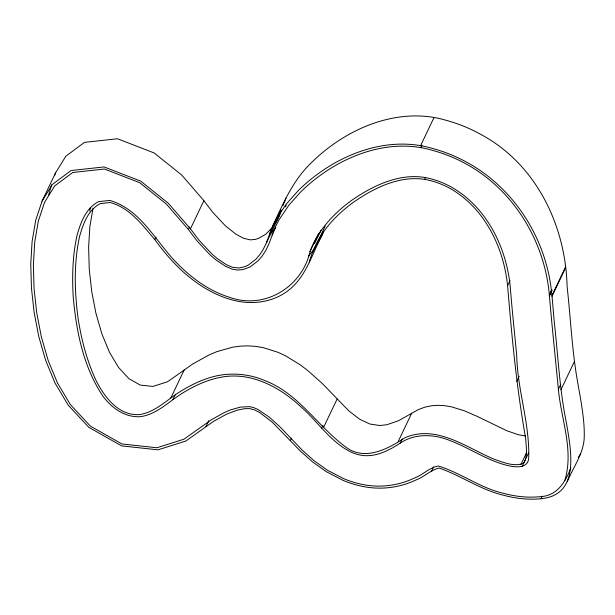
<?xml version="1.0" encoding="UTF-8"?>
<svg xmlns="http://www.w3.org/2000/svg" width="615" height="615" viewBox="0 0 615 615"><rect width="100%" height="100%" fill="white"/><g stroke="black" fill="none" stroke-linecap="round" stroke-linejoin="round"><path stroke-width="0.92" d="M570.874 467.738C565.439 482.099 557.021 496.144 539.847 496.689A82.341 54.128 25.5 0 1 503.762 493.376C480.384 488.141 460.873 472.866 438.249 465.97C429.278 467.638 422.628 475.095 414.126 478.17C400.803 484.466 385.859 487.172 371.183 485.75A67.842 44.595 25.5 0 1 343.585 478.624L327.326 470.175L313.896 460.558L302.465 450.388L279.441 426.257L269.024 416.947L257.746 409.344L253.265 407.445L249.529 406.646L240.296 407.122L230.502 409.913L224.644 412.388L211.383 419.761L184.008 439.187L156.917 447.758L121.878 443.961L90.359 426.11L70.402 404.624L57.464 382.976L48.185 360.536L41.405 337.082L36.731 312.935L34.056 288.627L33.364 264.804L34.724 242.118L38.307 221.162L44.549 202.358L54.712 185.899L72.755 172.492L104.427 169.025L139.62 182.663L166.427 204.126L188.359 229.487L197.023 240.896L210.199 255.025L216.08 260.037L225.736 266.418L232.393 269.201L237.444 270.077L243.117 269.578L250.29 266.81L258.239 260.675L262.113 256.14L265.711 250.582L268.909 243.978L275.105 227.465L279.049 219.793L288.75 205.372L300.481 192.172A329.294 216.472 25.5 0 1 321.053 174.821C352.841 151.897 394.461 138.752 433.098 150.537A100.183 65.859 25.5 0 1 467.185 164.566C514.432 190.881 545.144 242.356 549.403 295.846L549.38 295.238M42.043 201.182L52.406 184.392L71.04 170.547L104.066 166.934L140.704 181.133L168.256 203.188L190.45 228.857L199.114 240.265L211.96 254.049L217.618 258.861L226.674 264.857L232.555 267.317L239.035 268.017L244.839 266.672L248.36 265.034L255.978 259.153L259.738 254.748L263.258 249.321L266.395 242.84L272.606 226.289L276.596 218.533L286.398 203.965L298.237 190.642A332.069 218.294 25.5 0 1 318.97 173.146C351.373 149.745 393.846 136.622 433.191 148.646A102.936 67.665 25.5 0 1 468.215 163.052C510.266 186.499 539.778 229.487 549.195 276.427C552.516 293.071 552.854 310.091 554.822 326.926C558.228 359.052 559.888 391.44 566.476 423.135C570.843 449.75 580.66 495.067 541.031 498.711A85.162 55.988 25.5 0 1 503.708 495.283C480.676 489.909 461.165 475.649 439.095 468.007C430.608 470.114 424.127 476.963 415.94 480C402.218 486.488 386.812 489.225 371.698 487.764A70.571 46.394 25.5 0 1 342.993 480.353L326.142 471.59L312.312 461.696L300.635 451.31L272.268 422.182L259.676 412.534L254.671 409.913L249.99 408.652L245.177 408.621L237.267 410.128L226.458 414.218L213.397 421.483L185.876 441.009L158.017 449.834L121.57 445.875L88.791 427.31L68.234 405.185L55.05 383.137L45.671 360.436L38.837 336.805L34.14 312.512L31.45 288.081L30.75 264.135L32.118 241.318L35.731 220.193L42.043 201.182L55.481 173L65.843 156.21L84.478 142.373L117.511 138.759L154.142 152.958L181.702 175.014L203.888 200.682L212.552 212.09L225.405 225.866L235.999 234.238L243.402 238.228L250.205 239.873L255.148 239.435L258.277 238.497L265.565 234.384L272.637 227.204M567.268 481.737C573.388 466.677 584.465 452.617 584.25 435.658C584.35 429.916 583.981 424.181 583.381 418.469C582.074 406.807 579.976 395.245 577.916 383.691C572.027 351.649 570.743 318.993 567.115 286.651C565.731 226.028 536.434 164.559 481.653 134.877A102.936 67.665 25.5 0 0 446.628 120.463C407.284 108.448 364.818 121.57 332.415 144.963A332.069 218.294 25.5 0 0 311.674 162.468C293.109 179.864 283.015 203.627 272.606 226.289M48.7 194.778L51.575 184.777M89.782 211.122L90.413 207.416M92.988 208.377L89.852 226.727L88.622 247.276L89.252 269.139L91.712 291.456L95.948 313.343L101.898 333.922L109.493 352.303L118.61 367.547L128.965 378.694L140.212 385.067L152.843 386.435L167.564 381.777L192.664 364.026L208.985 354.97L216.949 351.611L232.585 347.206L240.304 346.153L247.968 345.868L255.594 346.353L263.182 347.613L278.211 352.38L285.644 355.862L300.358 364.926L307.677 370.468L322.329 383.529L348.974 411.035L359.783 419.292L369.8 424.012L379.755 425.511L386.843 424.734L398.512 420.737L418.246 409.628L424.865 407.176L431.515 405.769L438.18 405.308L444.829 405.7L451.425 406.823L464.371 410.797L476.94 416.27L506.845 430.738L518.145 434.667L525.448 436.043M54.581 175.721L55.481 173M564.77 480.546C574.087 450.464 561.095 419.422 558.374 389.195C555.345 357.899 552.024 326.627 549.387 295.292L551.832 290.165M266.395 242.84L279.833 214.666L281.393 210.207M310.037 251.466C302.203 286.859 264.727 309.914 229.949 297.429C208.377 290.887 189.92 276.881 174.583 260.699C154.557 239.243 139.782 209.185 109.816 200.429L98.485 201.666C85.723 208.37 80.634 222.538 76.975 235.591C72.578 255.679 72.032 276.312 73.208 296.776C76.298 331.377 83.325 366.986 102.997 396.275C111.922 408.183 124.991 417.662 140.497 416.686C156.679 414.279 167.995 402.333 181.233 393.923C193.279 386.297 206.394 380.062 220.47 377.364C249.913 371.337 278.733 386.397 299.828 405.869C317.724 420.975 330.501 442.823 352.48 452.717A26.852 17.651 25.5 0 0 363.45 455.546C376.849 456.784 389.38 450.249 400.227 443.115C415.11 433.075 434.459 434.082 450.464 440.747C468.938 447.812 485.519 459.336 504.646 464.748C513.148 467.146 529.169 470.091 528.754 456.645C529.484 422.659 517.484 389.849 516.738 355.87C514.555 332.669 512.003 309.499 510.212 286.259C506.23 247.138 486.726 207.347 451.733 187.268A58.932 38.745 25.5 0 0 431.653 179.011C403.678 171.031 374.889 184.316 352.195 199.983A287.666 189.105 25.5 0 0 334.237 215.135C323.928 225.521 315.026 237.613 310.037 251.466L318.585 233.539M309.222 262.121C314.104 244.855 323.636 229.164 336.482 216.665A284.891 187.283 25.5 0 1 354.271 201.659C376.365 186.483 404.301 173.222 431.561 180.91A56.18 36.931 25.5 0 1 450.703 188.782C484.881 208.477 503.67 247.507 507.598 285.698C511.841 336.789 516.6 387.865 525.671 438.357C526.056 446.498 528.108 455.769 523.673 463.164C514.102 467.269 502.701 462.126 493.407 458.913C465.786 447.166 435.981 424.158 404.808 437.803C388.111 448.85 365.264 461.196 346.345 447.466C317.84 426.772 298.982 393.577 264.773 380.554C248.006 373.39 228.895 372.113 211.368 377.195C199.952 380.508 189.251 385.866 179.226 392.201C166.219 400.35 155.234 412.227 139.405 414.61C118.457 415.894 104.565 397.198 96.055 380.477C87.038 361.22 81.68 340.564 78.274 319.631C74.507 292.102 73.631 263.858 79.55 236.56C83.148 223.975 87.876 210.13 100.207 203.611L110.177 202.52C129.757 207.732 142.242 224.982 154.811 239.573C162.89 250.766 171.862 261.306 181.94 270.746C198.092 285.445 217.441 297.529 239.181 301.496C256.071 304.471 274.305 301.235 288.081 290.664C306.401 276.773 312.189 253.242 322.66 233.938L323.575 231.332M321.053 230.21L314.549 243.594M282.954 205.748L286.044 198.115M285.483 206.848L286.167 205.164M154.811 239.573L156.033 237.013M188.359 229.487L189.581 226.927M190.45 228.857L203.888 200.682M170.847 397.905L184.285 369.73M172.915 399.589L175.36 394.469M269.516 233.923L280.917 210.015M272.045 235.022L274.082 230.748M274.897 229.041L275.712 227.335M205.94 426.556L208.785 420.583M312.566 252.565L325.189 226.097M420.552 145.755L433.99 117.58M420.798 147.731L422.013 145.171M290.303 440.632L291.518 438.072M424.65 179.326L425.465 177.62M321.668 428.071L322.89 425.511M323.628 427.287L337.074 399.112M398.266 441.362L411.704 413.188M400.227 443.115L402.264 438.849M507.598 285.698L510.043 280.571M431.622 471.151L433.66 466.885M549.426 294.769L551.87 289.642M549.41 295.615L551.855 290.495M549.418 295.784L551.863 290.657M552.039 295.331L565.477 267.156M552.032 296.322L565.462 268.048M516.715 381.431L519.16 376.303M520.943 464.44L526.64 452.486M558.374 389.195L560.411 384.929M522.12 466.454L528.639 452.794M560.98 389.679L574.418 361.505M541.031 498.711L542.253 496.144M279.833 214.666L275.189 223.468M322.66 233.938L316.986 244.893M578.223 457.468L580.706 453.562M314.503 248.721L308.415 256.217M274.997 228.611L270.346 233.685"/></g></svg>
